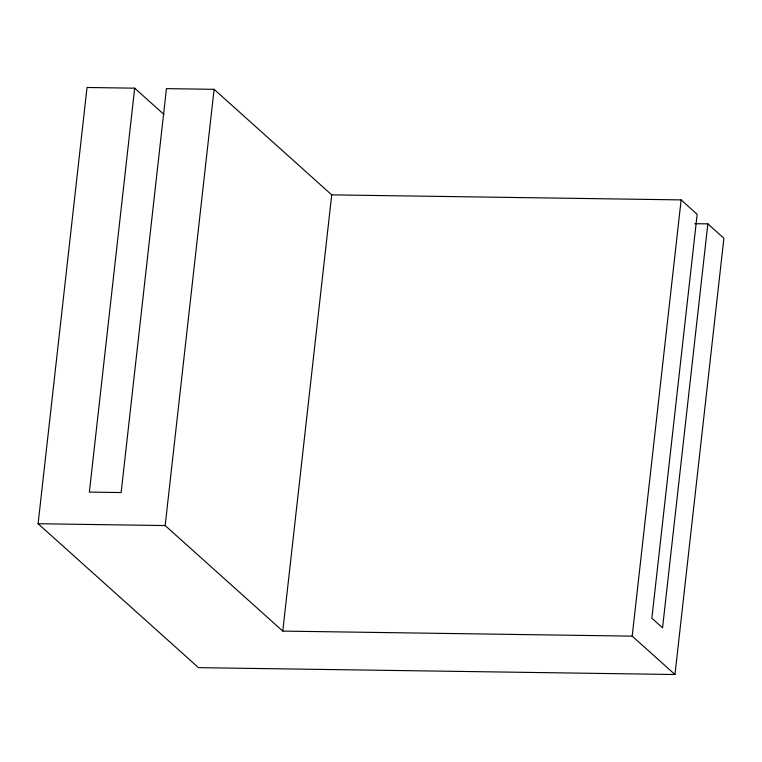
<?xml version="1.0" encoding="UTF-8"?>
<svg xmlns="http://www.w3.org/2000/svg" width="762" height="762" viewBox="0 0 762 762"><rect width="100%" height="100%" fill="white"/><g stroke="black" fill="none" stroke-linecap="round" stroke-linejoin="round"><path stroke-width="1.14" d="M694.792 223.695L707.86 223.876L723.9 238.268L674.97 674.513L198.491 667.655L38.1 523.732L87.03 87.487L134.684 88.173L163.906 114.395M134.684 88.173L89.373 492.1L121.139 492.557L166.449 88.63L214.093 89.316L331.718 194.862L681.133 199.892L697.163 214.284L651.862 618.211L662.549 627.812L707.86 223.876M674.97 674.513L632.193 636.137L282.778 631.098L165.163 525.561L214.093 89.316M282.778 631.098L331.718 194.862M632.193 636.137L681.133 199.892M38.1 523.732L165.163 525.561"/></g></svg>
